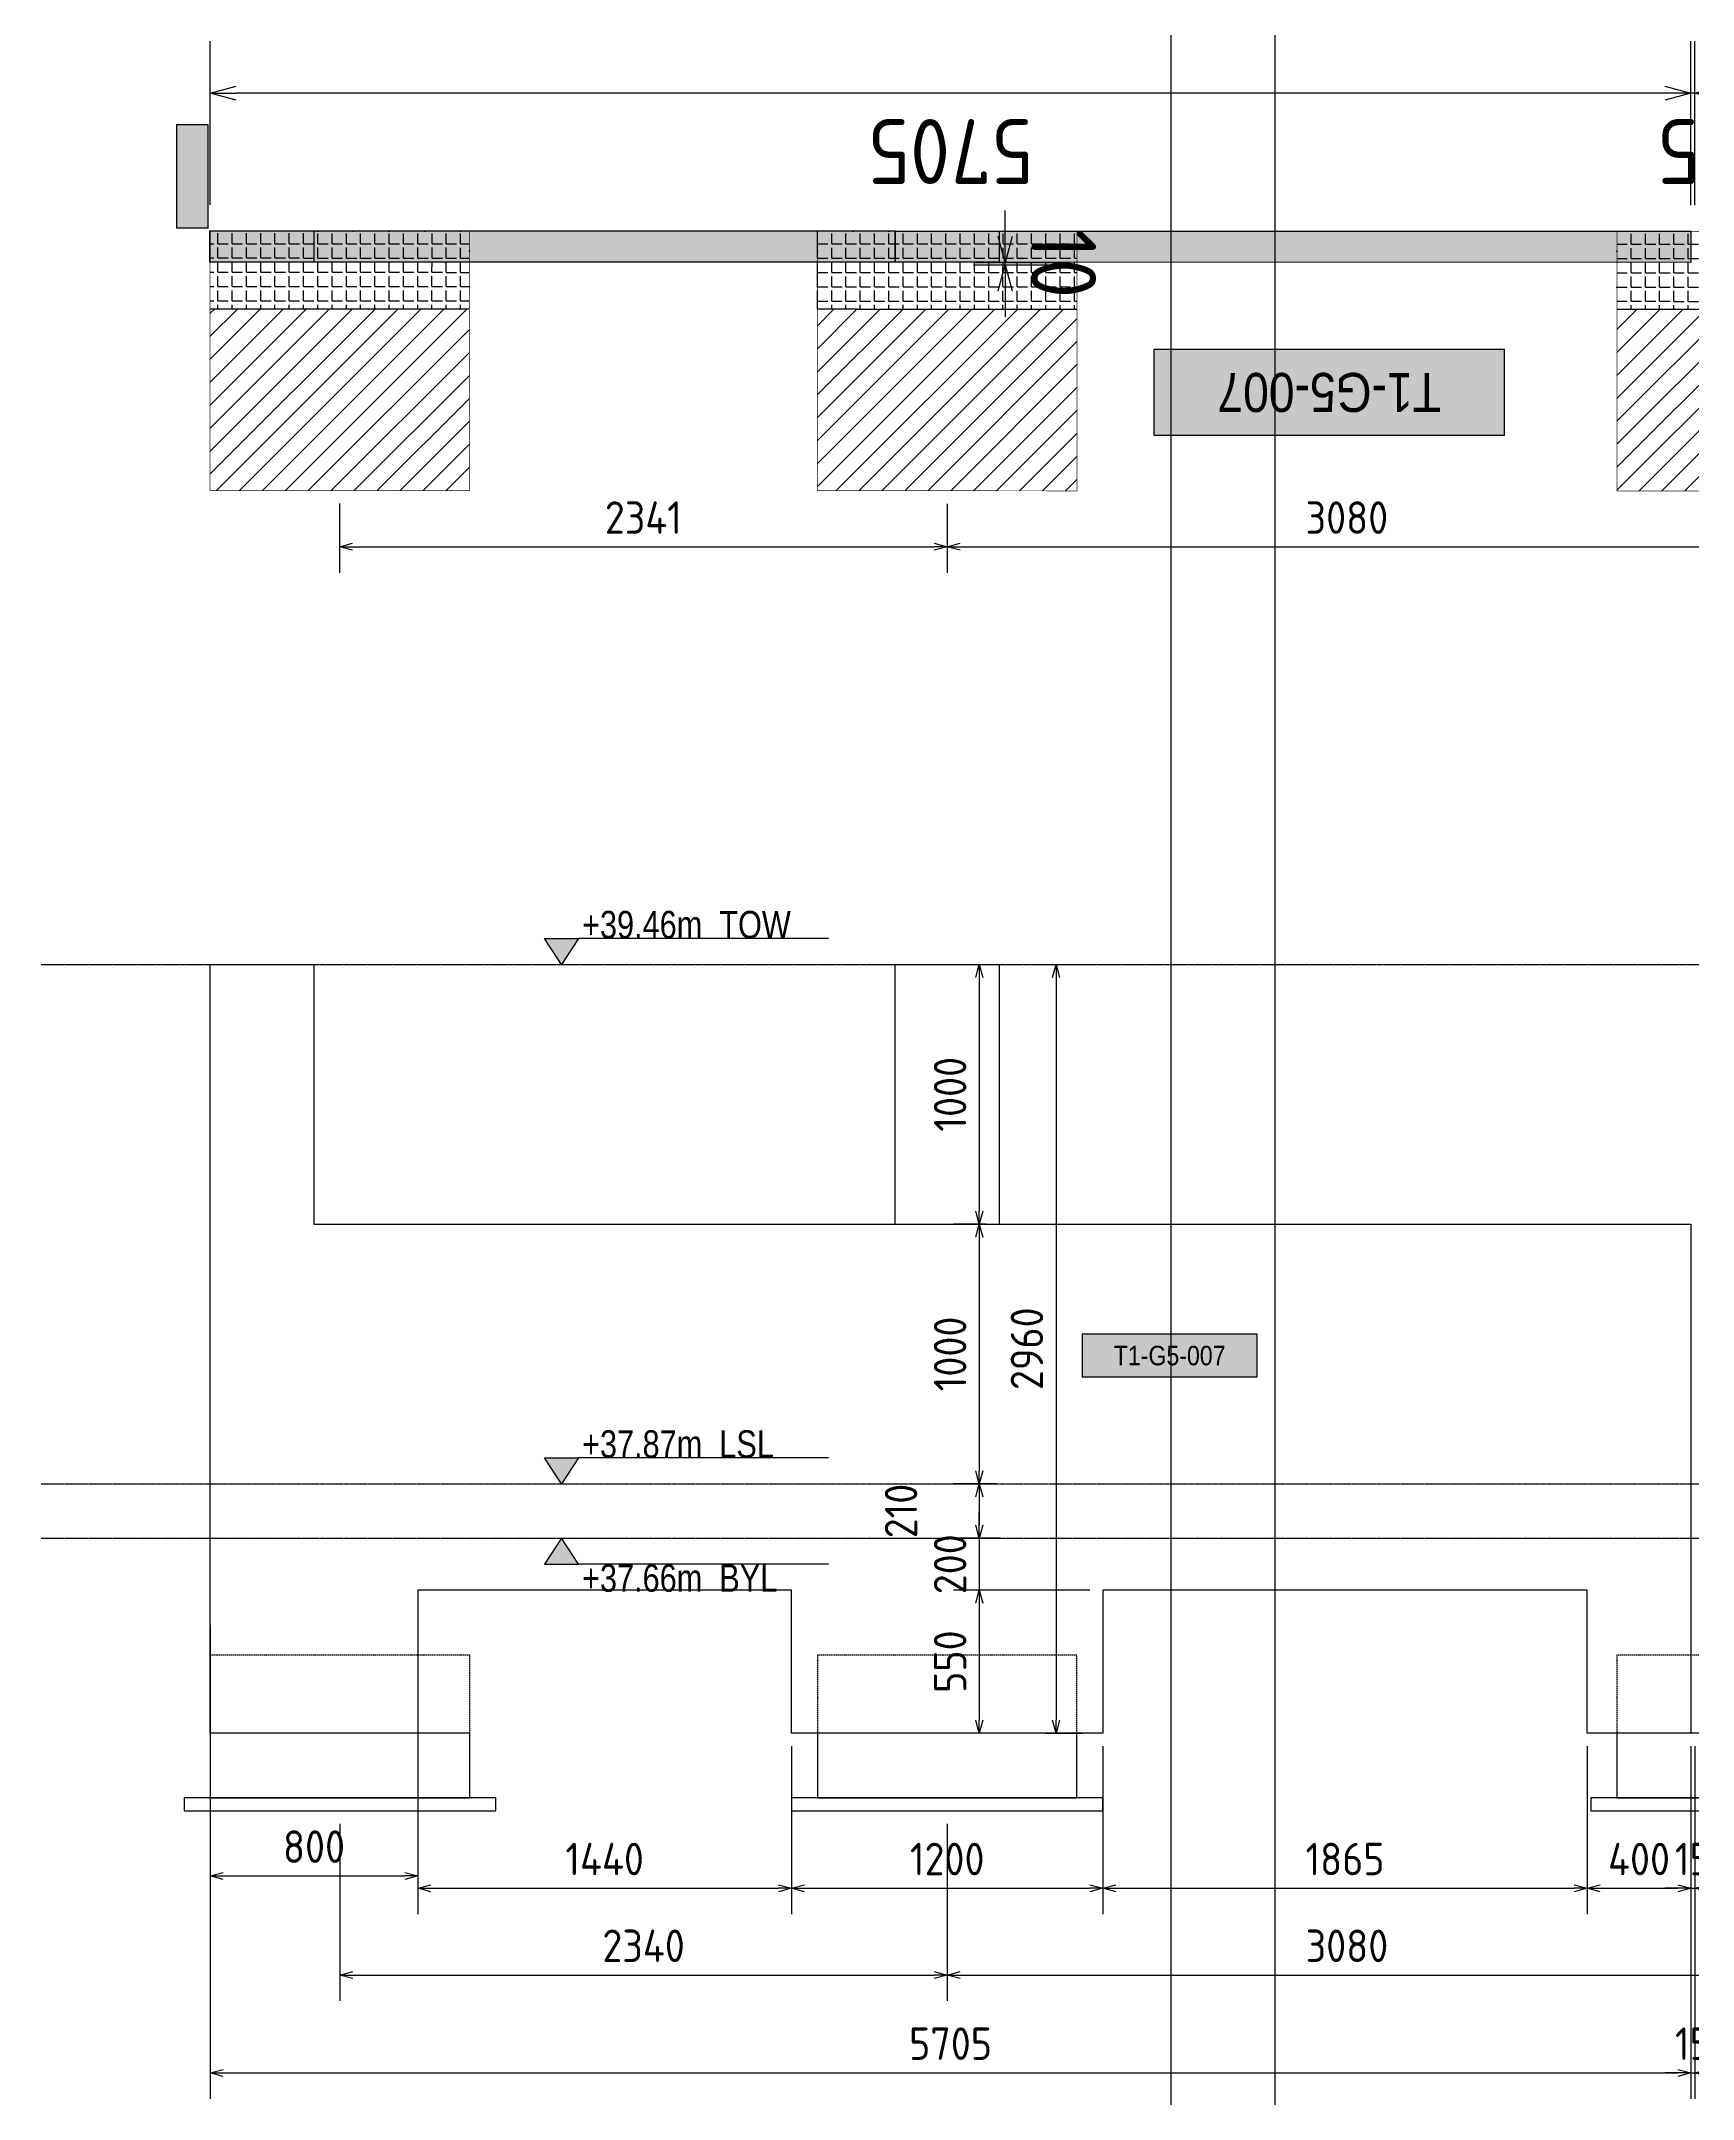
# Model space of a CAD drawing. Header units: centimetres. Extents: x -6122352 to 4157695, y -1694241 to 1947892.
# Drawn here: x 3302541 to 3308905, y 83700 to 91624 of the extents above; entities that cross this region are included whole.
import ezdxf
from ezdxf.enums import TextEntityAlignment as Align

# ---------------------------------------------------------------- set-up
doc = ezdxf.new("R2010")
doc.units = ezdxf.units.CM
doc.header["$MEASUREMENT"] = 0
doc.header["$PDMODE"] = 66
doc.header["$PDSIZE"] = 100
doc.linetypes.add('23585-XR-AR-END-SETTING OUT PLAN$0$HIDDEN', pattern=[0.375, 0.25, -0.125])
doc.linetypes.add('DASHED2', pattern=[0.375, 0.25, -0.125])
for name, color, linetype in [('@MI-TYPE-01', 30, 'Continuous'), ('@MI-TYPE-02', 6, 'Continuous'), ('A-GLASS HATCH', 7, 'Continuous'), ('JML-Dimension', 1, 'Continuous'), ('PANEL-TAGS', 7, 'Continuous'), ('SECTION', 130, 'Continuous')]:
    doc.layers.add(name, color=color, linetype=linetype)
doc.styles.add('PANELTAG_STYLE', font='arial.ttf')
doc.styles.add('Schueco-BEMSTIL', font='isocpeur.ttf', dxfattribs={"width": 0.9})
doc.styles.add('txt-Pisa-std', font='arial.ttf', dxfattribs={"width": 0.8})
doc.dimstyles.new('MI- JWC-TXT-2.5 MM', dxfattribs={"dimscale": 1.5, "dimtxt": 2.5, "dimasz": 1, "dimexe": 2, "dimexo": 1, "dimgap": 1, "dimtad": 1, "dimdec": 0, "dimdsep": 46, "dimtxsty": 'Schueco-BEMSTIL', "dimblk": 'OPEN30', "dimcen": 0, "dimdle": 2, "dimclrd": 140, "dimclre": 8, "dimclrt": 40, "dimadec": 0, "dimazin": 2, "dimtfac": 1, "dimtdec": 0, "dimtix": 1, "dimtmove": 2, "dimatfit": 3, "dimldrblk": 'OPEN', "dimfxl": 2, "dimlwd": -1, "dimlwe": -1, "dimarcsym": 0})

# ---------------------------------------------------------------- blocks, each defined once
blk = doc.blocks.new('RCC COPING')
at = {"layer": '@MI-TYPE-01', "transparency": 33554679}
h = blk.add_hatch(color=8, dxfattribs=at)
h.dxf.hatch_style = 1
h.paths.add_polyline_path([(60.00000000000364, 200), (-59.99999999999636, 200), (-59.99999999999636, -200), (60.00000000000364, -200)])
at = {"layer": '@MI-TYPE-01', "color": 30}
blk.add_lwpolyline([(-59.99999999999636, 200), (60.00000000000364, 200), (60.00000000000364, -200), (-59.99999999999636, -200)], close=True, dxfattribs=at)
blk = doc.blocks.new('_Open30')
at = {"color": 0, "linetype": 'ByBlock', "lineweight": -2}
for p, q in [((-1, 0.26794919), (0, 0)), ((0, 0), (-1, -0.26794919)), ((0, 0), (-1, 0))]:
    blk.add_line(p, q, dxfattribs=at)
blk = doc.blocks.new('*D3703')
at = {"layer": '@MI-TYPE-02', "color": 8, "transparency": 16777216}
for p, q in [((35724.10438350971, -174913.543588161), (35724.10438350971, -175545.7496493664)), ((35739.10438350969, -174913.543588161), (35739.10438350969, -175545.7496493664))]:
    blk.add_line(p, q, dxfattribs=at)
at = {"layer": '@MI-TYPE-02', "color": 140, "transparency": 16777216}
for p, q in [((35624.10438350971, -175345.7496493664), (35524.10438350971, -175345.7496493664)), ((35724.10438350971, -175345.7496493664), (35739.10438350969, -175345.7496493664)), ((35839.10438350969, -175345.7496493664), (35939.10438350969, -175345.7496493664))]:
    blk.add_line(p, q, dxfattribs=at)
at = {"layer": 'Defpoints', "color": 0, "transparency": 16777216}
for p in [(35724.10438350971, -174813.543588161), (35739.10438350969, -174813.543588161), (35739.10438350969, -175345.7496493664)]:
    blk.add_point(p, dxfattribs=at)
at = {"layer": '@MI-TYPE-02', "color": 140, "transparency": 16777216, "xscale": 100, "yscale": 100, "zscale": 100}
blk.add_blockref('_Open30', (35724.10438350971, -175345.7496493664), dxfattribs=at)
at = {"layer": '@MI-TYPE-02', "color": 140, "transparency": 16777216, "xscale": 100, "yscale": 100, "zscale": 100, "rotation": 180}
blk.add_blockref('_Open30', (35739.10438350969, -175345.7496493664), dxfattribs=at)
at = {"layer": '@MI-TYPE-02', "color": 40, "transparency": 16777216, "insert": (35731.6043835097, -175120.7496493664), "char_height": 250, "attachment_point": 5, "style": 'Schueco-BEMSTIL'}
blk.add_mtext('15', dxfattribs=at)
blk = doc.blocks.new('_Open')
at = {"color": 0, "linetype": 'ByBlock', "lineweight": -2}
for p, q in [((-1, 0.1666666666666667), (0, 0)), ((-1, -0.1666666666666667), (0, 0)), ((0, 0), (-1, 0))]:
    blk.add_line(p, q, dxfattribs=at)
blk = doc.blocks.new('*D3704')
at = {"layer": '@MI-TYPE-02', "color": 8, "transparency": 16777216}
for p, q in [((35739.10438350971, -174913.543588161), (35739.10438350971, -175545.7496493664)), ((41444.20615544745, -174914.8636392432), (41444.20615544745, -175545.7496493664))]:
    blk.add_line(p, q, dxfattribs=at)
at = {"layer": '@MI-TYPE-02', "color": 140, "transparency": 16777216}
blk.add_line((35839.10438350971, -175345.7496493664), (41344.20615544745, -175345.7496493664), dxfattribs=at)
at = {"layer": 'Defpoints', "color": 0, "transparency": 16777216}
for p in [(35739.10438350971, -174813.543588161), (41444.20615544745, -174814.8636392432), (41444.20615544745, -175345.7496493664)]:
    blk.add_point(p, dxfattribs=at)
at = {"layer": '@MI-TYPE-02', "color": 140, "transparency": 16777216, "xscale": 100, "yscale": 100, "zscale": 100, "rotation": 180}
blk.add_blockref('_Open30', (35739.10438350971, -175345.7496493664), dxfattribs=at)
at = {"layer": '@MI-TYPE-02', "color": 140, "transparency": 16777216, "xscale": 100, "yscale": 100, "zscale": 100}
blk.add_blockref('_Open30', (41444.20615544745, -175345.7496493664), dxfattribs=at)
at = {"layer": '@MI-TYPE-02', "color": 40, "transparency": 16777216, "insert": (38591.65526947858, -175120.7496493664), "char_height": 250, "attachment_point": 5, "style": 'Schueco-BEMSTIL'}
blk.add_mtext('5705', dxfattribs=at)
blk = doc.blocks.new('T1-FOOTING')
at = {"transparency": 33554679}
h = blk.add_hatch(dxfattribs=at)
h.set_pattern_fill('ANGLE', color=256, scale=500)
h.set_pattern_definition([(0, (0, 0), (0, 137.5), [100, -37.5]), (90, (0, 0), (-137.5, 8.419446744138054e-15), [100, -37.5])])
h.paths.add_polyline_path([(-500, -300.0000000000218), (499.9999999999964, -300.0000000000218), (499.9999999999964, -1.818989403545856e-11), (-500, -1.818989403545856e-11)])
h.paths.add_polyline_path([(-499.75, -299.7500000000218), (499.7499999999964, -299.7500000000218), (499.7499999999964, -0.2500000000181899), (-499.75, -0.2500000000181899)], flags=16)
h = blk.add_hatch(dxfattribs=at)
h.set_pattern_fill('ANGLE', color=8, scale=200)
h.set_pattern_definition([(0, (0, 0), (0, 55.00000000000001), [40, -15]), (90, (0, 0), (-55.00000000000001, 3.367778697655222e-15), [40, -15])])
h.paths.add_polyline_path([(500.0000000000025, -300.0000000000218), (500.0000000000035, -1.818989403545856e-11), (-500, -1.816147232602816e-11), (-499.9999999999989, -300.0000000000291)])
h = blk.add_hatch(dxfattribs=at)
h.set_pattern_fill('ANSI31', color=8, scale=500)
h.set_pattern_definition([(45, (0, 0), (-44.19417382415922, 44.19417382415922), [])])
h.paths.add_polyline_path([(500, -1000.000000000015), (500.0000000000025, -300.0000000000218), (-499.9999999999989, -300.000000000029), (-499.9999999999964, -1000.000000000011)])
at = {"layer": '@MI-TYPE-01', "color": 240, "linetype": 'DASHED2', "true_color": 0xed1f24}
blk.add_line((-500.0000000000073, -300.0000000000291), (499.9999999999964, -300.0000000000218), dxfattribs=at)
at = {"layer": '@MI-TYPE-01', "color": 240, "true_color": 0xed1f24, "const_width": 2.5}
blk.add_lwpolyline([(-500, -1.818989403545856e-11), (500.0000000000036, -1.818989403545856e-11), (500, -1000.000000000015), (-499.9999999999964, -1000.000000000011)], close=True, dxfattribs=at)
blk = doc.blocks.new('*D3698')
at = {"layer": '@MI-TYPE-02', "color": 140, "transparency": 16777216}
for p, q in [((38381.00355815889, -174584.0056661688), (38381.00355815889, -174484.0056661688)), ((38381.00355815889, -174684.0056661688), (38381.00355815889, -174694.0056654135)), ((38381.00355815889, -174794.0056654135), (38381.00355815889, -174894.0056654135))]:
    blk.add_line(p, q, dxfattribs=at)
at = {"layer": '@MI-TYPE-02', "color": 8, "transparency": 16777216}
for p, q in [((38503.68246515913, -174684.0056661688), (38181.00355815889, -174684.0056661688)), ((38503.67971679138, -174694.0056654135), (38181.00355815889, -174694.0056654135))]:
    blk.add_line(p, q, dxfattribs=at)
at = {"layer": 'Defpoints', "color": 0, "transparency": 16777216}
for p in [(38381.00355815889, -174694.0056654135), (38603.67971679138, -174694.0056654135), (38603.68246515913, -174684.0056661688)]:
    blk.add_point(p, dxfattribs=at)
at = {"layer": '@MI-TYPE-02', "color": 140, "transparency": 16777216, "xscale": 100, "yscale": 100, "zscale": 100}
for p, rotation in [((38381.00355815889, -174684.0056661688), 270), ((38381.00355815889, -174694.0056654135), 90)]:
    blk.add_blockref('_Open30', p, dxfattribs=dict(at, rotation=rotation))
at = {"layer": '@MI-TYPE-02', "color": 40, "transparency": 16777216, "insert": (38156.00355815884, -174689.0056657911), "char_height": 250, "attachment_point": 5, "rotation": 90, "style": 'Schueco-BEMSTIL'}
blk.add_mtext('10', dxfattribs=at)
blk = doc.blocks.new('PANELTAG')
at = {"layer": 'PANEL-TAGS', "color": 1}
blk.add_lwpolyline([(-13.49999999999989, -3.300000000000182), (13.50000000000011, -3.300000000000182), (13.50000000000011, 3.299999999999727), (-13.49999999999989, 3.299999999999727)], close=True, dxfattribs=at)
at = {"layer": 'PANEL-TAGS', "color": 40, "true_color": 0xffd700}
blk.add_solid([(-13.49999999999989, -3.300000000000182), (13.50000000000011, -3.300000000000182), (-13.49999999999989, 3.299999999999727), (13.50000000000011, 3.299999999999727)], dxfattribs=at)
at = {"layer": 'PANEL-TAGS', "color": 5, "style": 'PANELTAG_STYLE', "width": 0.85}
blk.add_attdef('TAGNO', text='', height=3, dxfattribs=at).set_placement((1.13686837721616e-13, -4.547473508864641e-13), align=Align.MIDDLE)
blk = doc.blocks.new('*U1106')
at = {"layer": 'JML-Dimension'}
h = blk.add_hatch(color=10, dxfattribs=at)
h.dxf.hatch_style = 1
h.paths.add_polyline_path([(0, 0), (-1.536000000000001, 2.370060967168342), (1.536000000000001, 2.370060967168342)])
blk.add_line((24.30826820831656, 2.370060967168342), (1.536000000000001, 2.370060967168342), dxfattribs=at)
blk.add_lwpolyline([(0, 0), (-1.536000000000001, 2.370060967168342), (1.536000000000001, 2.370060967168342), (0, 0)], dxfattribs=at)
at = {"color": 5, "style": 'txt-Pisa-std', "width": 0.8}
blk.add_attdef('+0.0', text='', height=2.5, dxfattribs=at).set_placement((1.870588582061714, 2.370060967168342), align=Align.BOTTOM_LEFT)
blk = doc.blocks.new('T1-FOOTING ELEVATION')
at = {"color": 9}
blk.add_lwpolyline([(-600, -250), (600, -250), (600, -300), (-600, -300)], close=True, dxfattribs=at)
at = {"layer": '@MI-TYPE-01', "color": 114, "linetype": '23585-XR-AR-END-SETTING OUT PLAN$0$HIDDEN', "ltscale": 20, "true_color": 0x139b48}
blk.add_lwpolyline([(-500, 0), (-500, 300), (500, 300), (500, 0)], dxfattribs=at)
at = {"layer": '@MI-TYPE-01', "color": 114, "true_color": 0x139b48}
blk.add_lwpolyline([(-500, 0), (500, 0), (500, -250), (-500, -250)], close=True, dxfattribs=at)
blk = doc.blocks.new('*D3742')
at = {"layer": '@MI-TYPE-01', "color": 8, "transparency": 16777216}
for p, q in [((3303691.496514953, 89843.05392980202), (3303691.496514953, 89576.70552206971)), ((3306032.110863895, 89842.37543885664), (3306032.110863895, 89576.70552206971))]:
    blk.add_line(p, q, dxfattribs=at)
at = {"layer": '@MI-TYPE-01', "color": 140, "transparency": 16777216}
blk.add_line((3303741.496514953, 89676.70552206971), (3305982.110863895, 89676.70552206971), dxfattribs=at)
at = {"layer": 'Defpoints', "color": 0, "transparency": 16777216}
for p in [(3303691.496514953, 89893.05392980202), (3306032.110863895, 89892.37543885664), (3306032.110863895, 89676.70552206971)]:
    blk.add_point(p, dxfattribs=at)
at = {"layer": '@MI-TYPE-01', "color": 140, "transparency": 16777216, "xscale": 50, "yscale": 50, "zscale": 50, "rotation": 180}
blk.add_blockref('_Open30', (3303691.496514953, 89676.70552206971), dxfattribs=at)
at = {"layer": '@MI-TYPE-01', "color": 140, "transparency": 16777216, "xscale": 50, "yscale": 50, "zscale": 50}
blk.add_blockref('_Open30', (3306032.110863895, 89676.70552206971), dxfattribs=at)
at = {"layer": '@MI-TYPE-01', "color": 40, "transparency": 16777216, "insert": (3304861.803689424, 89789.20552206971), "char_height": 125, "attachment_point": 5, "style": 'Schueco-BEMSTIL'}
blk.add_mtext('2341', dxfattribs=at)
blk = doc.blocks.new('*D3743')
at = {"layer": '@MI-TYPE-01', "color": 8, "transparency": 16777216}
for p, q in [((3306032.110863895, 89842.37543885664), (3306032.110863895, 89576.70552206971)), ((3309112.543424732, 89841.7622520858), (3309112.543424732, 89576.70552206971))]:
    blk.add_line(p, q, dxfattribs=at)
at = {"layer": '@MI-TYPE-01', "color": 140, "transparency": 16777216}
blk.add_line((3306082.110863895, 89676.70552206971), (3309062.543424732, 89676.70552206971), dxfattribs=at)
at = {"layer": 'Defpoints', "color": 0, "transparency": 16777216}
for p in [(3306032.110863895, 89892.37543885664), (3309112.543424732, 89891.7622520858), (3309112.543424732, 89676.70552206971)]:
    blk.add_point(p, dxfattribs=at)
at = {"layer": '@MI-TYPE-01', "color": 140, "transparency": 16777216, "xscale": 50, "yscale": 50, "zscale": 50, "rotation": 180}
blk.add_blockref('_Open30', (3306032.110863895, 89676.70552206971), dxfattribs=at)
at = {"layer": '@MI-TYPE-01', "color": 140, "transparency": 16777216, "xscale": 50, "yscale": 50, "zscale": 50}
blk.add_blockref('_Open30', (3309112.543424732, 89676.70552206971), dxfattribs=at)
at = {"layer": '@MI-TYPE-01', "color": 40, "transparency": 16777216, "insert": (3307572.327144314, 89789.20552206971), "char_height": 125, "attachment_point": 5, "style": 'Schueco-BEMSTIL'}
blk.add_mtext('3080', dxfattribs=at)
blk = doc.blocks.new('*D3746')
at = {"layer": '@MI-TYPE-01', "color": 8, "transparency": 16777216}
for p, q in [((3303192.796158821, 85525.16194897915), (3303192.796158821, 84458.61757315394)), ((3303992.851022898, 85525.16194897915), (3303992.851022898, 84458.61757315394))]:
    blk.add_line(p, q, dxfattribs=at)
at = {"layer": '@MI-TYPE-01', "color": 140, "transparency": 16777216}
blk.add_line((3303242.796158821, 84558.61757315394), (3303942.851022898, 84558.61757315394), dxfattribs=at)
at = {"layer": 'Defpoints', "color": 0, "transparency": 16777216}
for p in [(3303192.796158821, 85575.16194897915), (3303992.851022898, 85575.16194897915), (3303992.851022898, 84558.61757315394)]:
    blk.add_point(p, dxfattribs=at)
at = {"layer": '@MI-TYPE-01', "color": 140, "transparency": 16777216, "xscale": 50, "yscale": 50, "zscale": 50, "rotation": 180}
blk.add_blockref('_Open30', (3303192.796158821, 84558.61757315394), dxfattribs=at)
at = {"layer": '@MI-TYPE-01', "color": 140, "transparency": 16777216, "xscale": 50, "yscale": 50, "zscale": 50}
blk.add_blockref('_Open30', (3303992.851022898, 84558.61757315394), dxfattribs=at)
at = {"layer": '@MI-TYPE-01', "color": 40, "transparency": 16777216, "insert": (3303592.823590859, 84671.11757315394), "char_height": 125, "attachment_point": 5, "style": 'Schueco-BEMSTIL'}
blk.add_mtext('800', dxfattribs=at)
blk = doc.blocks.new('*D3747')
at = {"layer": '@MI-TYPE-01', "color": 8, "transparency": 16777216}
for p, q in [((3303992.851022898, 85477.55324437283), (3303992.851022898, 84411.00886854762)), ((3305432.465359903, 85058.59664383717), (3305432.465359903, 84411.00886854762))]:
    blk.add_line(p, q, dxfattribs=at)
at = {"layer": '@MI-TYPE-01', "color": 140, "transparency": 16777216}
blk.add_line((3304042.851022898, 84511.00886854762), (3305382.465359903, 84511.00886854762), dxfattribs=at)
at = {"layer": 'Defpoints', "color": 0, "transparency": 16777216}
for p in [(3303992.851022898, 85527.55324437283), (3305432.465359903, 85108.59664383717), (3305432.465359903, 84511.00886854762)]:
    blk.add_point(p, dxfattribs=at)
at = {"layer": '@MI-TYPE-01', "color": 140, "transparency": 16777216, "xscale": 50, "yscale": 50, "zscale": 50, "rotation": 180}
blk.add_blockref('_Open30', (3303992.851022898, 84511.00886854762), dxfattribs=at)
at = {"layer": '@MI-TYPE-01', "color": 140, "transparency": 16777216, "xscale": 50, "yscale": 50, "zscale": 50}
blk.add_blockref('_Open30', (3305432.465359903, 84511.00886854762), dxfattribs=at)
at = {"layer": '@MI-TYPE-01', "color": 40, "transparency": 16777216, "insert": (3304712.658191401, 84623.50886854762), "char_height": 125, "attachment_point": 5, "style": 'Schueco-BEMSTIL'}
blk.add_mtext('1440', dxfattribs=at)
blk = doc.blocks.new('*D3748')
at = {"layer": '@MI-TYPE-01', "color": 8, "transparency": 16777216}
for p, q in [((3305432.465359903, 85058.59664383717), (3305432.465359903, 84411.00886854762)), ((3306632.465353312, 85058.59664383717), (3306632.465353312, 84411.00886854762))]:
    blk.add_line(p, q, dxfattribs=at)
at = {"layer": '@MI-TYPE-01', "color": 140, "transparency": 16777216}
blk.add_line((3305482.465359903, 84511.00886854762), (3306582.465353312, 84511.00886854762), dxfattribs=at)
at = {"layer": 'Defpoints', "color": 0, "transparency": 16777216}
for p in [(3305432.465359903, 85108.59664383717), (3306632.465353312, 85108.59664383717), (3306632.465353312, 84511.00886854762)]:
    blk.add_point(p, dxfattribs=at)
at = {"layer": '@MI-TYPE-01', "color": 140, "transparency": 16777216, "xscale": 50, "yscale": 50, "zscale": 50, "rotation": 180}
blk.add_blockref('_Open30', (3305432.465359903, 84511.00886854762), dxfattribs=at)
at = {"layer": '@MI-TYPE-01', "color": 140, "transparency": 16777216, "xscale": 50, "yscale": 50, "zscale": 50}
blk.add_blockref('_Open30', (3306632.465353312, 84511.00886854762), dxfattribs=at)
at = {"layer": '@MI-TYPE-01', "color": 40, "transparency": 16777216, "insert": (3306032.465356607, 84623.50886854762), "char_height": 125, "attachment_point": 5, "style": 'Schueco-BEMSTIL'}
blk.add_mtext('1200', dxfattribs=at)
blk = doc.blocks.new('*D3749')
at = {"layer": '@MI-TYPE-01', "color": 8, "transparency": 16777216}
for p, q in [((3306632.465353312, 85058.59664383717), (3306632.465353312, 84411.00886854762)), ((3308497.897930759, 85058.59664383717), (3308497.897930759, 84411.00886854762))]:
    blk.add_line(p, q, dxfattribs=at)
at = {"layer": '@MI-TYPE-01', "color": 140, "transparency": 16777216}
blk.add_line((3306682.465353312, 84511.00886854762), (3308447.897930759, 84511.00886854762), dxfattribs=at)
at = {"layer": 'Defpoints', "color": 0, "transparency": 16777216}
for p in [(3306632.465353312, 85108.59664383717), (3308497.897930759, 85108.59664383717), (3308497.897930759, 84511.00886854762)]:
    blk.add_point(p, dxfattribs=at)
at = {"layer": '@MI-TYPE-01', "color": 140, "transparency": 16777216, "xscale": 50, "yscale": 50, "zscale": 50, "rotation": 180}
blk.add_blockref('_Open30', (3306632.465353312, 84511.00886854762), dxfattribs=at)
at = {"layer": '@MI-TYPE-01', "color": 140, "transparency": 16777216, "xscale": 50, "yscale": 50, "zscale": 50}
blk.add_blockref('_Open30', (3308497.897930759, 84511.00886854762), dxfattribs=at)
at = {"layer": '@MI-TYPE-01', "color": 40, "transparency": 16777216, "insert": (3307565.181642035, 84623.50886854762), "char_height": 125, "attachment_point": 5, "style": 'Schueco-BEMSTIL'}
blk.add_mtext('1865', dxfattribs=at)
blk = doc.blocks.new('*D3750')
at = {"layer": '@MI-TYPE-01', "color": 8, "transparency": 16777216}
for p, q in [((3308497.897930759, 85058.59664383717), (3308497.897930759, 84411.00886854762)), ((3308897.897930759, 85058.59664383717), (3308897.897930759, 84411.00886854762))]:
    blk.add_line(p, q, dxfattribs=at)
at = {"layer": '@MI-TYPE-01', "color": 140, "transparency": 16777216}
blk.add_line((3308547.897930759, 84511.00886854762), (3308847.897930759, 84511.00886854762), dxfattribs=at)
at = {"layer": 'Defpoints', "color": 0, "transparency": 16777216}
for p in [(3308497.897930759, 85108.59664383717), (3308897.897930759, 85108.59664383717), (3308897.897930759, 84511.00886854762)]:
    blk.add_point(p, dxfattribs=at)
at = {"layer": '@MI-TYPE-01', "color": 140, "transparency": 16777216, "xscale": 50, "yscale": 50, "zscale": 50, "rotation": 180}
blk.add_blockref('_Open30', (3308497.897930759, 84511.00886854762), dxfattribs=at)
at = {"layer": '@MI-TYPE-01', "color": 140, "transparency": 16777216, "xscale": 50, "yscale": 50, "zscale": 50}
blk.add_blockref('_Open30', (3308897.897930759, 84511.00886854762), dxfattribs=at)
at = {"layer": '@MI-TYPE-01', "color": 40, "transparency": 16777216, "insert": (3308697.897930759, 84623.50886854762), "char_height": 125, "attachment_point": 5, "style": 'Schueco-BEMSTIL'}
blk.add_mtext('400', dxfattribs=at)
blk = doc.blocks.new('*D3751')
at = {"layer": '@MI-TYPE-01', "color": 8, "transparency": 16777216}
for p, q in [((3308897.897930759, 85058.59664383717), (3308897.897930759, 84411.00886854762)), ((3308912.89794014, 85058.59664383717), (3308912.89794014, 84411.00886854762))]:
    blk.add_line(p, q, dxfattribs=at)
at = {"layer": '@MI-TYPE-01', "color": 140, "transparency": 16777216}
for p, q in [((3308847.897930759, 84511.00886854762), (3308797.897930759, 84511.00886854762)), ((3308897.897930759, 84511.00886854762), (3308912.89794014, 84511.00886854762)), ((3308962.89794014, 84511.00886854762), (3309012.89794014, 84511.00886854762))]:
    blk.add_line(p, q, dxfattribs=at)
at = {"layer": 'Defpoints', "color": 0, "transparency": 16777216}
for p in [(3308897.897930759, 85108.59664383717), (3308912.89794014, 85108.59664383717), (3308912.89794014, 84511.00886854762)]:
    blk.add_point(p, dxfattribs=at)
at = {"layer": '@MI-TYPE-01', "color": 140, "transparency": 16777216, "xscale": 50, "yscale": 50, "zscale": 50}
blk.add_blockref('_Open30', (3308897.897930759, 84511.00886854762), dxfattribs=at)
at = {"layer": '@MI-TYPE-01', "color": 140, "transparency": 16777216, "xscale": 50, "yscale": 50, "zscale": 50, "rotation": 180}
blk.add_blockref('_Open30', (3308912.89794014, 84511.00886854762), dxfattribs=at)
at = {"layer": '@MI-TYPE-01', "color": 40, "transparency": 16777216, "insert": (3308905.39793545, 84623.50886854762), "char_height": 125, "attachment_point": 5, "style": 'Schueco-BEMSTIL'}
blk.add_mtext('15', dxfattribs=at)
blk = doc.blocks.new('*D3759')
at = {"layer": '@MI-TYPE-01', "color": 8, "transparency": 16777216}
for p, q in [((3303692.796158821, 84758.59664353168), (3303692.796158821, 84076.76000957377)), ((3306032.465356539, 84758.59664353168), (3306032.465356539, 84076.76000957377))]:
    blk.add_line(p, q, dxfattribs=at)
at = {"layer": '@MI-TYPE-01', "color": 140, "transparency": 16777216}
blk.add_line((3303742.796158821, 84176.76000957377), (3305982.465356539, 84176.76000957377), dxfattribs=at)
at = {"layer": 'Defpoints', "color": 0, "transparency": 16777216}
for p in [(3303692.796158821, 84808.59664353168), (3306032.465356539, 84808.59664353168), (3306032.465356539, 84176.76000957377)]:
    blk.add_point(p, dxfattribs=at)
at = {"layer": '@MI-TYPE-01', "color": 140, "transparency": 16777216, "xscale": 50, "yscale": 50, "zscale": 50, "rotation": 180}
blk.add_blockref('_Open30', (3303692.796158821, 84176.76000957377), dxfattribs=at)
at = {"layer": '@MI-TYPE-01', "color": 140, "transparency": 16777216, "xscale": 50, "yscale": 50, "zscale": 50}
blk.add_blockref('_Open30', (3306032.465356539, 84176.76000957377), dxfattribs=at)
at = {"layer": '@MI-TYPE-01', "color": 40, "transparency": 16777216, "insert": (3304862.63075768, 84289.26000957377), "char_height": 125, "attachment_point": 5, "style": 'Schueco-BEMSTIL'}
blk.add_mtext('2340', dxfattribs=at)
blk = doc.blocks.new('*D3760')
at = {"layer": '@MI-TYPE-01', "color": 8, "transparency": 16777216}
for p, q in [((3306032.465356539, 84758.59664353168), (3306032.465356539, 84076.76000957377)), ((3309112.897936995, 84758.59664383717), (3309112.897936995, 84076.76000957377))]:
    blk.add_line(p, q, dxfattribs=at)
at = {"layer": '@MI-TYPE-01', "color": 140, "transparency": 16777216}
blk.add_line((3306082.465356539, 84176.76000957377), (3309062.897936995, 84176.76000957377), dxfattribs=at)
at = {"layer": 'Defpoints', "color": 0, "transparency": 16777216}
for p in [(3306032.465356539, 84808.59664353168), (3309112.897936995, 84808.59664383717), (3309112.897936995, 84176.76000957377)]:
    blk.add_point(p, dxfattribs=at)
at = {"layer": '@MI-TYPE-01', "color": 140, "transparency": 16777216, "xscale": 50, "yscale": 50, "zscale": 50, "rotation": 180}
blk.add_blockref('_Open30', (3306032.465356539, 84176.76000957377), dxfattribs=at)
at = {"layer": '@MI-TYPE-01', "color": 140, "transparency": 16777216, "xscale": 50, "yscale": 50, "zscale": 50}
blk.add_blockref('_Open30', (3309112.897936995, 84176.76000957377), dxfattribs=at)
at = {"layer": '@MI-TYPE-01', "color": 40, "transparency": 16777216, "insert": (3307572.681646767, 84289.26000957377), "char_height": 125, "attachment_point": 5, "style": 'Schueco-BEMSTIL'}
blk.add_mtext('3080', dxfattribs=at)
blk = doc.blocks.new('*D3763')
at = {"layer": '@MI-TYPE-01', "color": 8, "transparency": 16777216}
for p, q in [((3303192.796158821, 85358.59664353168), (3303192.796158821, 83699.95227221213)), ((3308897.897930759, 85058.59664383717), (3308897.897930759, 83699.95227221213))]:
    blk.add_line(p, q, dxfattribs=at)
at = {"layer": '@MI-TYPE-01', "color": 140, "transparency": 16777216}
blk.add_line((3303242.796158821, 83799.95227221213), (3308847.897930759, 83799.95227221213), dxfattribs=at)
at = {"layer": 'Defpoints', "color": 0, "transparency": 16777216}
for p in [(3303192.796158821, 85408.59664353168), (3308897.897930759, 85108.59664383717), (3308897.897930759, 83799.95227221213)]:
    blk.add_point(p, dxfattribs=at)
at = {"layer": '@MI-TYPE-01', "color": 140, "transparency": 16777216, "xscale": 50, "yscale": 50, "zscale": 50, "rotation": 180}
blk.add_blockref('_Open30', (3303192.796158821, 83799.95227221213), dxfattribs=at)
at = {"layer": '@MI-TYPE-01', "color": 140, "transparency": 16777216, "xscale": 50, "yscale": 50, "zscale": 50}
blk.add_blockref('_Open30', (3308897.897930759, 83799.95227221213), dxfattribs=at)
at = {"layer": '@MI-TYPE-01', "color": 40, "transparency": 16777216, "insert": (3306045.34704479, 83912.45227221213), "char_height": 125, "attachment_point": 5, "style": 'Schueco-BEMSTIL'}
blk.add_mtext('5705', dxfattribs=at)
blk = doc.blocks.new('*D3767')
at = {"layer": '@MI-TYPE-01', "color": 8, "transparency": 16777216}
for p, q in [((3308897.897930759, 85058.59664383717), (3308897.897930759, 83699.95227221213)), ((3308912.89794014, 85058.59664383717), (3308912.89794014, 83699.95227221213))]:
    blk.add_line(p, q, dxfattribs=at)
at = {"layer": '@MI-TYPE-01', "color": 140, "transparency": 16777216}
for p, q in [((3308847.897930759, 83799.95227221213), (3308797.897930759, 83799.95227221213)), ((3308897.897930759, 83799.95227221213), (3308912.89794014, 83799.95227221213)), ((3308962.89794014, 83799.95227221213), (3309012.89794014, 83799.95227221213))]:
    blk.add_line(p, q, dxfattribs=at)
at = {"layer": 'Defpoints', "color": 0, "transparency": 16777216}
for p in [(3308897.897930759, 85108.59664383717), (3308912.89794014, 85108.59664383717), (3308912.89794014, 83799.95227221213)]:
    blk.add_point(p, dxfattribs=at)
at = {"layer": '@MI-TYPE-01', "color": 140, "transparency": 16777216, "xscale": 50, "yscale": 50, "zscale": 50}
blk.add_blockref('_Open30', (3308897.897930759, 83799.95227221213), dxfattribs=at)
at = {"layer": '@MI-TYPE-01', "color": 140, "transparency": 16777216, "xscale": 50, "yscale": 50, "zscale": 50, "rotation": 180}
blk.add_blockref('_Open30', (3308912.89794014, 83799.95227221213), dxfattribs=at)
at = {"layer": '@MI-TYPE-01', "color": 40, "transparency": 16777216, "insert": (3308905.39793545, 83912.45227221213), "char_height": 125, "attachment_point": 5, "style": 'Schueco-BEMSTIL'}
blk.add_mtext('15', dxfattribs=at)
blk = doc.blocks.new('*D3770')
at = {"layer": '@MI-TYPE-01', "color": 8, "transparency": 16777216}
for p, q in [((3305739.689191032, 88068.5966438372), (3306256.105918001, 88068.5966438372)), ((3305739.689191033, 87068.5966438372), (3306256.105918001, 87068.5966438372))]:
    blk.add_line(p, q, dxfattribs=at)
at = {"layer": '@MI-TYPE-01', "color": 140, "transparency": 16777216}
blk.add_line((3306156.105918001, 88018.5966438372), (3306156.105918001, 87118.5966438372), dxfattribs=at)
at = {"layer": 'Defpoints', "color": 0, "transparency": 16777216}
for p in [(3305689.689191032, 88068.5966438372), (3305689.689191033, 87068.5966438372), (3306156.105918001, 87068.5966438372)]:
    blk.add_point(p, dxfattribs=at)
at = {"layer": '@MI-TYPE-01', "color": 140, "transparency": 16777216, "xscale": 50, "yscale": 50, "zscale": 50}
for p, rotation in [((3306156.105918001, 88068.5966438372), 90), ((3306156.105918001, 87068.5966438372), 270)]:
    blk.add_blockref('_Open30', p, dxfattribs=dict(at, rotation=rotation))
at = {"layer": '@MI-TYPE-01', "color": 40, "transparency": 16777216, "insert": (3306043.605918, 87568.59664383625), "char_height": 125, "attachment_point": 5, "rotation": 90, "style": 'Schueco-BEMSTIL'}
blk.add_mtext('1000', dxfattribs=at)
blk = doc.blocks.new('*D3771')
at = {"layer": '@MI-TYPE-01', "color": 8, "transparency": 16777216}
for p, q in [((3306182.465353315, 87068.5966438372), (3306056.105918002, 87068.5966438372)), ((3306222.957054582, 86068.5966438372), (3306056.105918002, 86068.5966438372))]:
    blk.add_line(p, q, dxfattribs=at)
at = {"layer": '@MI-TYPE-01', "color": 140, "transparency": 16777216}
blk.add_line((3306156.105918002, 87018.5966438372), (3306156.105918002, 86118.5966438372), dxfattribs=at)
at = {"layer": 'Defpoints', "color": 0, "transparency": 16777216}
for p in [(3306232.465353315, 87068.5966438372), (3306156.105918002, 86068.5966438372), (3306272.957054582, 86068.5966438372)]:
    blk.add_point(p, dxfattribs=at)
at = {"layer": '@MI-TYPE-01', "color": 140, "transparency": 16777216, "xscale": 50, "yscale": 50, "zscale": 50}
for p, rotation in [((3306156.105918002, 87068.5966438372), 90), ((3306156.105918002, 86068.5966438372), 270)]:
    blk.add_blockref('_Open30', p, dxfattribs=dict(at, rotation=rotation))
at = {"layer": '@MI-TYPE-01', "color": 40, "transparency": 16777216, "insert": (3306043.605918001, 86568.59664383625), "char_height": 125, "attachment_point": 5, "rotation": 90, "style": 'Schueco-BEMSTIL'}
blk.add_mtext('1000', dxfattribs=at)
blk = doc.blocks.new('*D3772')
at = {"layer": '@MI-TYPE-01', "color": 8, "transparency": 16777216}
for p, q in [((3306222.957054582, 86068.5966438372), (3306056.105918006, 86068.5966438372)), ((3306237.916489315, 85858.5966438372), (3306056.105918006, 85858.5966438372))]:
    blk.add_line(p, q, dxfattribs=at)
at = {"layer": '@MI-TYPE-01', "color": 140, "transparency": 16777216}
blk.add_line((3306156.105918006, 86018.5966438372), (3306156.105918006, 85908.5966438372), dxfattribs=at)
at = {"layer": 'Defpoints', "color": 0, "transparency": 16777216}
for p in [(3306272.957054582, 86068.5966438372), (3306156.105918006, 85858.5966438372), (3306287.916489315, 85858.5966438372)]:
    blk.add_point(p, dxfattribs=at)
at = {"layer": '@MI-TYPE-01', "color": 140, "transparency": 16777216, "xscale": 50, "yscale": 50, "zscale": 50}
for p, rotation in [((3306156.105918006, 86068.5966438372), 90), ((3306156.105918006, 85858.5966438372), 270)]:
    blk.add_blockref('_Open30', p, dxfattribs=dict(at, rotation=rotation))
at = {"layer": '@MI-TYPE-01', "color": 40, "transparency": 16777216, "insert": (3305854.643389272, 85963.59664383625), "char_height": 125, "attachment_point": 5, "rotation": 90, "style": 'Schueco-BEMSTIL'}
blk.add_mtext('210', dxfattribs=at)
blk = doc.blocks.new('*D3773')
at = {"layer": '@MI-TYPE-01', "color": 140, "transparency": 16777216}
for p, q in [((3306156.105918004, 85908.5966438372), (3306156.105918004, 85958.5966438372)), ((3306156.105918004, 85858.5966438372), (3306156.105918004, 85658.5966438372)), ((3306156.105918004, 85608.5966438372), (3306156.105918004, 85558.5966438372))]:
    blk.add_line(p, q, dxfattribs=at)
at = {"layer": '@MI-TYPE-01', "color": 8, "transparency": 16777216}
for p, q in [((3306237.916489315, 85858.5966438372), (3306056.105918004, 85858.5966438372)), ((3306582.465353313, 85658.5966438372), (3306056.105918004, 85658.5966438372))]:
    blk.add_line(p, q, dxfattribs=at)
at = {"layer": 'Defpoints', "color": 0, "transparency": 16777216}
for p in [(3306287.916489315, 85858.5966438372), (3306156.105918004, 85658.5966438372), (3306632.465353313, 85658.5966438372)]:
    blk.add_point(p, dxfattribs=at)
at = {"layer": '@MI-TYPE-01', "color": 140, "transparency": 16777216, "xscale": 50, "yscale": 50, "zscale": 50}
for p, rotation in [((3306156.105918004, 85858.5966438372), 270), ((3306156.105918004, 85658.5966438372), 90)]:
    blk.add_blockref('_Open30', p, dxfattribs=dict(at, rotation=rotation))
at = {"layer": '@MI-TYPE-01', "color": 40, "transparency": 16777216, "insert": (3306043.605918003, 85758.59664383625), "char_height": 125, "attachment_point": 5, "rotation": 90, "style": 'Schueco-BEMSTIL'}
blk.add_mtext('200', dxfattribs=at)
blk = doc.blocks.new('*D3774')
at = {"layer": '@MI-TYPE-01', "color": 8, "transparency": 16777216}
for p, q in [((3306582.465353313, 85658.5966438372), (3306056.105918006, 85658.5966438372)), ((3306582.465353313, 85108.5966438372), (3306056.105918006, 85108.5966438372))]:
    blk.add_line(p, q, dxfattribs=at)
at = {"layer": '@MI-TYPE-01', "color": 140, "transparency": 16777216}
blk.add_line((3306156.105918006, 85608.5966438372), (3306156.105918006, 85158.5966438372), dxfattribs=at)
at = {"layer": 'Defpoints', "color": 0, "transparency": 16777216}
for p in [(3306632.465353313, 85658.5966438372), (3306156.105918006, 85108.5966438372), (3306632.465353313, 85108.5966438372)]:
    blk.add_point(p, dxfattribs=at)
at = {"layer": '@MI-TYPE-01', "color": 140, "transparency": 16777216, "xscale": 50, "yscale": 50, "zscale": 50}
for p, rotation in [((3306156.105918006, 85658.5966438372), 90), ((3306156.105918006, 85108.5966438372), 270)]:
    blk.add_blockref('_Open30', p, dxfattribs=dict(at, rotation=rotation))
at = {"layer": '@MI-TYPE-01', "color": 40, "transparency": 16777216, "insert": (3306043.605918005, 85383.59664383625), "char_height": 125, "attachment_point": 5, "rotation": 90, "style": 'Schueco-BEMSTIL'}
blk.add_mtext('550', dxfattribs=at)
blk = doc.blocks.new('*D3775')
at = {"layer": '@MI-TYPE-01', "color": 8, "transparency": 16777216}
for p, q in [((3306412.665792782, 88068.5966438372), (3306552.063374743, 88068.5966438372)), ((3306412.665792782, 85108.59664383723), (3306552.063374743, 85108.59664383723))]:
    blk.add_line(p, q, dxfattribs=at)
at = {"layer": '@MI-TYPE-01', "color": 140, "transparency": 16777216}
blk.add_line((3306452.063374743, 88018.5966438372), (3306452.063374743, 85158.59664383723), dxfattribs=at)
at = {"layer": 'Defpoints', "color": 0, "transparency": 16777216}
for p in [(3306362.665792782, 88068.5966438372), (3306362.665792782, 85108.59664383723), (3306452.063374743, 85108.59664383723)]:
    blk.add_point(p, dxfattribs=at)
at = {"layer": '@MI-TYPE-01', "color": 140, "transparency": 16777216, "xscale": 50, "yscale": 50, "zscale": 50}
for p, rotation in [((3306452.063374743, 88068.5966438372), 90), ((3306452.063374743, 85108.59664383723), 270)]:
    blk.add_blockref('_Open30', p, dxfattribs=dict(at, rotation=rotation))
at = {"layer": '@MI-TYPE-01', "color": 40, "transparency": 16777216, "insert": (3306339.563374742, 86588.59664383627), "char_height": 125, "attachment_point": 5, "rotation": 90, "style": 'Schueco-BEMSTIL'}
blk.add_mtext('2960', dxfattribs=at)
blk = doc.blocks.new('A$C3e4a093d')
at = {"layer": 'A-GLASS HATCH'}
h = blk.add_hatch(color=30, dxfattribs=at)
h.dxf.hatch_style = 1
h.paths.add_polyline_path([(6166.505072530279, 117.8754331443342), (9231.937643386213, 117.3187721933355), (9231.916372649917, -2.681225921493024), (6166.483801793984, -2.124564970494248)])
h = blk.add_hatch(color=30, dxfattribs=at)
h.dxf.hatch_style = 1
h.paths.add_polyline_path([(9231.92868544042, 116.510226287297), (11871.58921521621, 116.5553838920605), (11871.58557373173, -3.444616052700439), (9231.92504395594, -3.489773657463957)])
at = {"layer": '@MI-TYPE-02', "color": 30}
for points in [[(6166.505072530279, 117.8754331443342), (9231.937643386213, 117.3187721933355), (9231.916372649917, -2.681225921493024), (6166.483801793984, -2.124564970494248)], [(9231.92868544042, 116.510226287297), (11871.58921521621, 116.5553838920605), (11871.58557373173, -3.444616052700439), (9231.92504395594, -3.489773657463957)]]:
    blk.add_lwpolyline(points, close=True, dxfattribs=at)
at = {"layer": '@MI-TYPE-01'}
for name, p, rotation in [('T1-FOOTING', (5951.483795554544, -2.142039497033693), 179.9796879429044), ('T1-FOOTING', (9031.916356390931, -2.755226267880062), 179.9796879429044), ('T1-FOOTING', (11372.5307053326, -3.433717213250929), 179.9796879429043), ('RCC COPING', (9031.92699175908, 57.24477278953418), 269.9898439714727), ('RCC COPING', (11672.54132813286, 56.51310500485124), 269.9898439714727), ('RCC COPING', (11940.57233650286, -213.5852793384402), 179.9898439714727)]:
    blk.add_blockref(name, p, dxfattribs=dict(at, rotation=rotation))
at = {"layer": 'PANEL-TAGS'}
ref = blk.add_blockref('PANELTAG', (7560.300907018704, 618.3705635787046), dxfattribs=dict(at, xscale=50, yscale=50, zscale=50))
ref.add_attrib('TAGNO', 'T1-G5-007', dxfattribs={"color": 5, "height": 150, "style": 'PANELTAG_STYLE', "width": 0.8499999999999999}).set_placement((7560.300907018704, 618.3705635787046), align=Align.MIDDLE_CENTER)
at = {"layer": '@MI-TYPE-02', "color": 94}
dim = blk.add_linear_dim(base=(8808.382976443165, 117.4133577770554), p1=(9031.061883443392, 127.4133570217818), p2=(9031.059135075637, 117.4133577771136), angle=90, dimstyle='MI- JWC-TXT-2.5 MM', dxfattribs=at)
dim.commit()
dim.dimension.update_dxf_attribs({"geometry": '*D3698', "text_midpoint": (8583.382976443114, 122.4133573994332), "insert": (-29572.62058171572, 174811.4190231905)})
for base, p1, p2, picture, middle in [((6166.483801793969, -534.3306261758262), (6151.483801793984, -2.124564970494248), (6166.483801793969, -2.124564970494248), '*D3703', (6158.983801793976, -309.3306261758262)), ((11871.58557373173, -534.3306261758262), (6166.483801793984, -2.124564970494248), (11871.58557373173, -3.444616052700439), '*D3704', (9019.034687762854, -309.3306261758262))]:
    dim = blk.add_linear_dim(base=base, p1=p1, p2=p2, dimstyle='MI- JWC-TXT-2.5 MM', dxfattribs=at)
    dim.commit()
    dim.dimension.update_dxf_attribs({"geometry": picture, "text_midpoint": middle, "insert": (-29572.62058171572, 174811.4190231905)})

msp = doc.modelspace()

# ---------------------------------------------------------------- linework, layer by layer
at = {"color": 160, "linetype": 'DASHED2', "ltscale": 5}
for points in [[(3302541.445967848, 88068.59664383717), (3315784.261397807, 88068.59664383717)], [(3302541.445967848, 86068.59664383717), (3315784.261397807, 86068.59664383717)], [(3302541.445967848, 85858.59664383717), (3315784.261397807, 85858.59664383717)]]:
    msp.add_lwpolyline(points, dxfattribs=at)
at = {"layer": '@MI-TYPE-01', "color": 8}
for p in [(3306895.54794692, 66904.07929660198), (3307295.547940636, 66904.00839414766)]:
    msp.add_xline(p, (0, 1), dxfattribs=at)
at = {"layer": '@MI-TYPE-01'}
msp.add_lwpolyline([(3308897.897930759, 85658.59664383717), (3308897.897930759, 85108.59664383717), (3308497.897930759, 85108.59664383717), (3308497.897930759, 85658.59664383717), (3306632.465353312, 85658.59664383717), (3306632.465353312, 85108.59664383717), (3305432.465359903, 85108.59664383717), (3305432.465359903, 85658.59664383717), (3303992.851022898, 85658.59664383717), (3303992.851022898, 85108.59664383717), (3303192.796158821, 85108.59664383717), (3303192.796158821, 87068.59664383717), (3303192.796158821, 88068.59664383717), (3303591.851022898, 88068.59664383717), (3303591.851022898, 87068.59664383717), (3305832.465359903, 87068.59664383717), (3305832.465359904, 88068.59664383717), (3306232.465353312, 88068.59664383717), (3306232.465353313, 87068.59664383717), (3308897.897930759, 87068.59664383717)], close=True, dxfattribs=at)

# ---------------------------------------------------------------- block references
at = {"layer": '@MI-TYPE-01', "rotation": 180}
msp.add_blockref('A$C3e4a093d', (3315064.381732553, 90889.6201497493), dxfattribs=at)
at = {"layer": '@MI-TYPE-01', "color": 30, "xscale": -1}
for p in [(3303692.796158821, 85108.59664353168), (3306032.465356539, 85108.59664353168), (3309112.897936995, 85108.59664383717)]:
    msp.add_blockref('T1-FOOTING ELEVATION', p, dxfattribs=at)
at = {"layer": 'PANEL-TAGS'}
ref = msp.add_blockref('PANELTAG', (3306889.572986699, 86562.36936480738), dxfattribs=dict(at, xscale=25, yscale=25, zscale=25))
ref.add_attrib('TAGNO', 'T1-G5-007', dxfattribs={"color": 5, "height": 75, "style": 'PANELTAG_STYLE', "width": 0.8499999999999999}).set_placement((3306889.572986699, 86562.36936480738), align=Align.MIDDLE_CENTER)
at = {"layer": 'SECTION', "color": 6}
ref = msp.add_blockref('*U1106', (3304546.328362302, 88068.59664383467), dxfattribs=dict(at, xscale=42.30147098076819, yscale=42.30147098076819, zscale=42.30147098076819))
ref.add_attrib('+0.0', '+39.46m  TOW', (3304625.457010961, 88168.85370905855), dxfattribs={"layer": 'JML-Dimension', "color": 5, "height": 105.7536774519205, "style": 'txt-Pisa-std', "width": 0.8})
ref = msp.add_blockref('*U1106', (3304546.328362302, 86068.59664383467), dxfattribs=dict(at, xscale=42.30147098076819, yscale=42.30147098076819, zscale=42.30147098076819))
ref.add_attrib('+0.0', '+37.87m  LSL', (3304625.457010961, 86168.85370905855), dxfattribs={"layer": 'JML-Dimension', "color": 5, "height": 105.7536774519205, "style": 'txt-Pisa-std', "width": 0.8})
ref = msp.add_blockref('*U1106', (3304546.328362302, 85858.59664383467), dxfattribs=dict(at, xscale=-42.30147098076819, yscale=42.30147098076819, zscale=42.30147098076819, rotation=180))
ref.add_attrib('+0.0', '+37.66m  BYL', (3304625.457010961, 85652.65803872875), dxfattribs={"layer": 'JML-Dimension', "color": 5, "height": 105.7536774519205, "style": 'txt-Pisa-std', "width": 0.8})

# ---------------------------------------------------------------- dimensions: what is measured, and where the dimension line sits
at = {"layer": '@MI-TYPE-01'}
for base, p1, p2, picture, middle in [((3306032.110863895, 89676.70552206971), (3303691.496514953, 89893.05392980202), (3306032.110863895, 89892.37543885664), '*D3742', (3304861.803689424, 89789.20552206971)), ((3309112.543424732, 89676.70552206971), (3306032.110863895, 89892.37543885664), (3309112.543424732, 89891.7622520858), '*D3743', (3307572.327144314, 89789.20552206971)), ((3303992.851022898, 84558.61757315394), (3303192.796158821, 85575.16194897915), (3303992.851022898, 85575.16194897915), '*D3746', (3303592.823590859, 84671.11757315394)), ((3305432.465359903, 84511.00886854762), (3303992.851022898, 85527.55324437283), (3305432.465359903, 85108.59664383717), '*D3747', (3304712.658191401, 84623.50886854762)), ((3308897.897930759, 83799.95227221213), (3303192.796158821, 85408.59664353168), (3308897.897930759, 85108.59664383717), '*D3763', (3306045.34704479, 83912.45227221213)), ((3306632.465353312, 84511.00886854762), (3305432.465359903, 85108.59664383717), (3306632.465353312, 85108.59664383717), '*D3748', (3306032.465356607, 84623.50886854762)), ((3308497.897930759, 84511.00886854762), (3306632.465353312, 85108.59664383717), (3308497.897930759, 85108.59664383717), '*D3749', (3307565.181642035, 84623.50886854762)), ((3308897.897930759, 84511.00886854762), (3308497.897930759, 85108.59664383717), (3308897.897930759, 85108.59664383717), '*D3750', (3308697.897930759, 84623.50886854762)), ((3308912.89794014, 84511.00886854762), (3308897.897930759, 85108.59664383717), (3308912.89794014, 85108.59664383717), '*D3751', (3308905.39793545, 84623.50886854762)), ((3308912.89794014, 83799.95227221213), (3308897.897930759, 85108.59664383717), (3308912.89794014, 85108.59664383717), '*D3767', (3308905.39793545, 83912.45227221213)), ((3306032.465356539, 84176.76000957377), (3303692.796158821, 84808.59664353168), (3306032.465356539, 84808.59664353168), '*D3759', (3304862.63075768, 84289.26000957377)), ((3309112.897936995, 84176.76000957377), (3306032.465356539, 84808.59664353168), (3309112.897936995, 84808.59664383717), '*D3760', (3307572.681646767, 84289.26000957377))]:
    dim = msp.add_linear_dim(base=base, p1=p1, p2=p2, dimstyle='MI- JWC-TXT-2.5 MM', dxfattribs=at)
    dim.commit()
    dim.dimension.update_dxf_attribs({"geometry": picture, "text_midpoint": middle})
for base, p1, p2, picture, middle in [((3306156.105918001, 87068.5966438372), (3305689.68919103, 88068.59664383717), (3305689.689191031, 87068.59664383717), '*D3770', (3306156.105918, 87568.59664383625)), ((3306156.105918006, 85858.5966438372), (3306272.95705458, 86068.59664383717), (3306287.916489313, 85858.59664383717), '*D3772', (3305854.643389272, 85963.59664383625))]:
    dim = msp.add_linear_dim(base=base, p1=p1, p2=p2, angle=90, dimstyle='MI- JWC-TXT-2.5 MM', dxfattribs=at)
    dim.commit()
    dim.dimension.update_dxf_attribs({"geometry": picture, "text_midpoint": middle, "dimtype": 160})
for base, p1, p2, picture, middle in [((3306452.063374743, 85108.59664383723), (3306362.66579278, 88068.59664383717), (3306362.66579278, 85108.5966438372), '*D3775', (3306339.563374742, 86588.59664383627)), ((3306156.105918002, 86068.5966438372), (3306232.465353313, 87068.59664383717), (3306272.95705458, 86068.59664383717), '*D3771', (3306043.605918001, 86568.59664383625)), ((3306156.105918004, 85658.5966438372), (3306287.916489313, 85858.59664383717), (3306632.465353312, 85658.59664383717), '*D3773', (3306043.605918003, 85758.59664383625)), ((3306156.105918006, 85108.5966438372), (3306632.465353312, 85658.59664383717), (3306632.465353312, 85108.59664383717), '*D3774', (3306043.605918005, 85383.59664383625))]:
    dim = msp.add_linear_dim(base=base, p1=p1, p2=p2, angle=90, dimstyle='MI- JWC-TXT-2.5 MM', dxfattribs=at)
    dim.commit()
    dim.dimension.update_dxf_attribs({"geometry": picture, "text_midpoint": middle})

doc.saveas('drawing.dxf')
